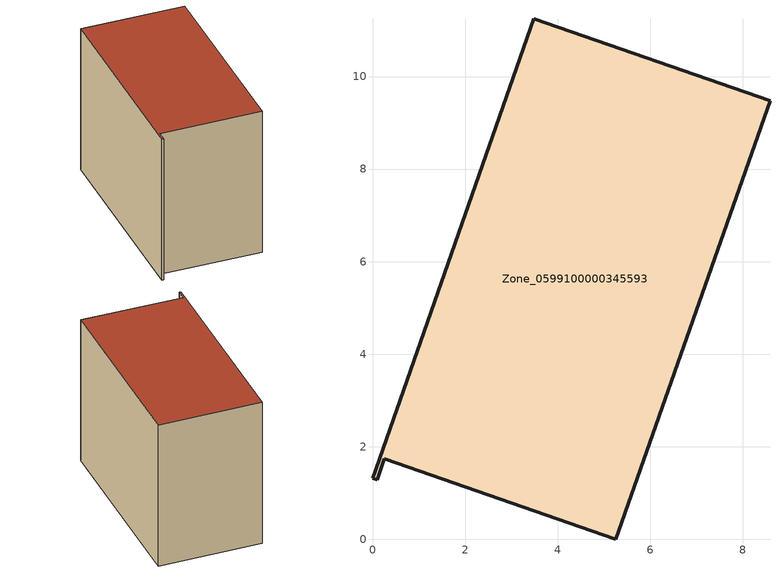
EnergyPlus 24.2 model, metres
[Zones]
Zone_0599100000345593
 floor ground (C_G): 0,1.32 3.49,11.25 8.59,9.48 5.26,0 0.26,1.74 0.1,1.28 z0
 wall outside (C_F): 3.49,11.25 0,1.32 0.1,1.28 0.26,1.74 5.26,0 8.59,9.48 3.49,11.25 z0:8.06
 roof outside (C_R): 8.59,9.48 3.49,11.25 0,1.32 0.1,1.28 0.26,1.74 5.26,0 z8.06
[BUILDING]
Pand.0599100000345593: North Axis=0; Terrain=City; Loads Convergence Tolerance Value=0.04; Temperature Convergence Tolerance Value=0.4; Solar Distribution=FullExterior; Maximum Number of Warmup Days=25; Minimum Number of Warmup Days=1
[Site:Location]
Rotterdam.The.Hague.AP_ZH_NLD Design_Conditions: Latitude=51.96; Longitude=4.45; Time Zone=1; Elevation=-4.5
[SITE:GROUNDTEMPERATURE:BUILDINGSURFACE]
18, 18, 18, 18, 18, 18, 18, 18, 18, 18, 18, 18
[MATERIAL] Thermal Absorptance=0.9; Solar Absorptance=0.7; Visible Absorptance=0.7
Name | Roughness | Thickness | Conductivity | Density | Specific Heat
G.TI.1992-2005 | MediumSmooth | 0.15 | 0.06 | 540 | 1210
F.TI.1992-2005 | Rough | 0.3 | 0.12 | 1920 | 840
R.TI.1992-2005 | MediumRough | 0.2 | 0.08 | 1500 | 1000
[CONSTRUCTION]
C_G: G.TI.1992-2005
C_F: F.TI.1992-2005
C_R: R.TI.1992-2005
[ZONE]
Zone_0599100000345593: Type=1; Multiplier=1; Ceiling Height=Autocalculate; Volume=Autocalculate; Floor Area=autocalculate; Part of Total Floor Area=Yes
[ZONEINFILTRATION:DESIGNFLOWRATE]
Infil_Zone_0599100000345593: Zone or ZoneList or Space or SpaceList=Zone_0599100000345593; Schedule=AlwaysOn; Design Flow Rate Calculation Method=Flow/Area; Flow Rate per Floor Area=0.0015; Constant Term Coefficient=1; Temperature Term Coefficient=0; Velocity Term Coefficient=0; Velocity Squared Term Coefficient=0
[HVACTEMPLATE:ZONE:IDEALLOADSAIRSYSTEM]
Zone_0599100000345593: Maximum Heating Supply Air Temperature=50; Minimum Cooling Supply Air Temperature=13; Maximum Heating Supply Air Humidity Ratio=0.0156; Minimum Cooling Supply Air Humidity Ratio=0.0077; Heating Limit=NoLimit; Cooling Limit=NoLimit; Dehumidification Control Type=ConstantSensibleHeatRatio; Cooling Sensible Heat Ratio=0.7; Dehumidification Setpoint=60; Humidification Control Type=None; Humidification Setpoint=30; Outdoor Air Method=None; Outdoor Air Flow Rate per Person=0.00944; Outdoor Air Flow Rate per Zone Floor Area=0; Outdoor Air Flow Rate per Zone=0; Demand Controlled Ventilation Type=None; Outdoor Air Economizer Type=NoEconomizer; Heat Recovery Type=None; Sensible Heat Recovery Effectiveness=0.7; Latent Heat Recovery Effectiveness=0.65
[ZONECONTROL:THERMOSTAT]
ThermostatControl_Zone_0599100000345593: Zone or ZoneList=Zone_0599100000345593; Control Type Schedule=DualSetpointControlType; Control 1=Thermostat_Zone_0599100000345593; Temperature Difference Between Cutout And Setpoint=0
[THERMOSTATSETPOINT:DUALSETPOINT]
Thermostat_Zone_0599100000345593: Heating Setpoint Temperature Schedule=HeatingSetpoint_Zone_0599100000345593; Cooling Setpoint Temperature Schedule=CoolingSetpoint_Zone_0599100000345593
[SCHEDULE:COMPACT]
HeatingSetpoint_Zone_0599100000345593: Through: 12/31, For: AllDays, Until: 24:00, 21
CoolingSetpoint_Zone_0599100000345593: Through: 12/31, For: AllDays, Until: 24:00, 24
DualSetpointControlType: Through: 12/31, For: AllDays, Until: 24:00, 4
AlwaysOn: Through: 12/31, For: AllDays, Until: 24:00, 1
